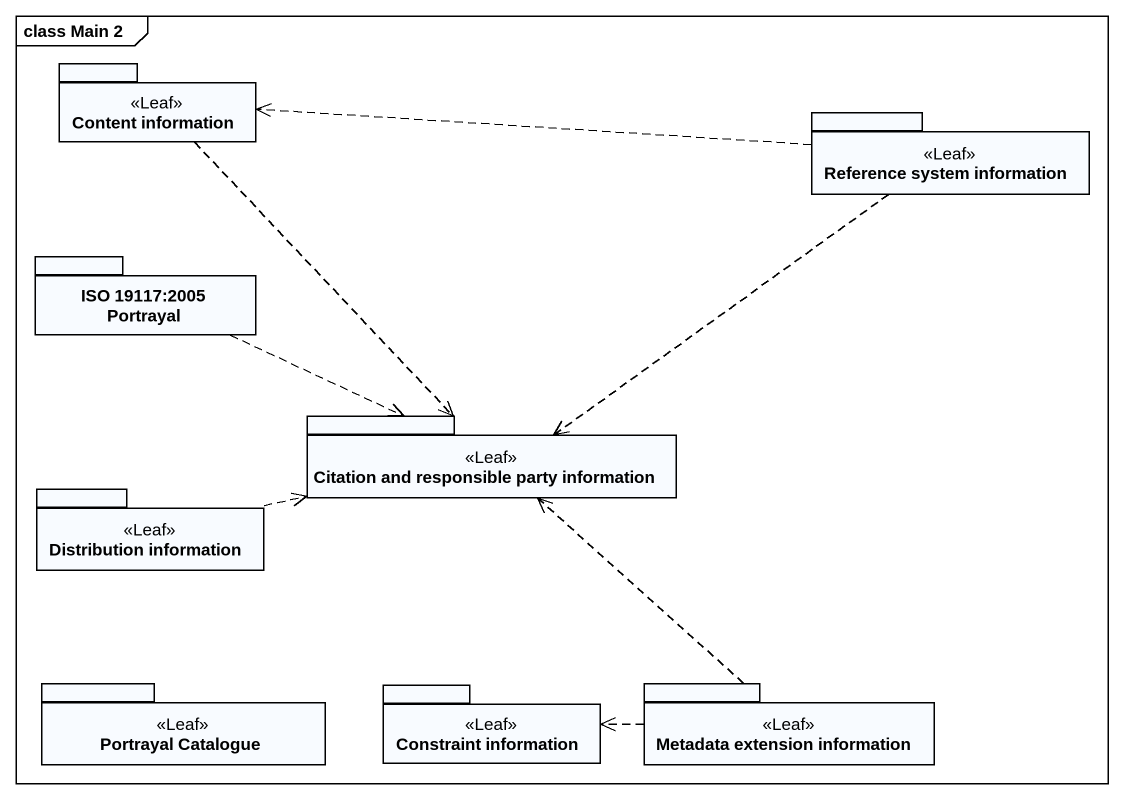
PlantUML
@startuml
mainframe class Main 2
package "Content information" as Content_information <<Leaf>> {
}
package "Reference system information" as Reference_system_information <<Leaf>> {
}
package "ISO 19117:2005 Portrayal" as ISO_19117_2005_Portrayal {
}
package "Citation and responsible party information" as Citation_and_responsible <<Leaf>> {
}
package "Distribution information" as Distribution_information <<Leaf>> {
}
package "Portrayal Catalogue" as Portrayal_Catalogue <<Leaf>> {
}
package "Constraint information" as Constraint_information <<Leaf>> {
}
package "Metadata extension information" as Metadata_extension <<Leaf>> {
}
Content_information ..> Citation_and_responsible
Reference_system_information .left.> Content_information
Reference_system_information ..> Citation_and_responsible
ISO_19117_2005_Portrayal .right.> Citation_and_responsible
Distribution_information .right.> Citation_and_responsible
Metadata_extension .up.> Citation_and_responsible
Metadata_extension .left.> Constraint_information
@enduml
